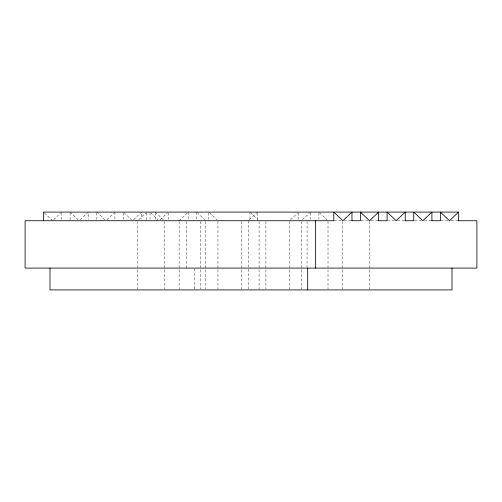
<?xml version="1.0" encoding="UTF-8"?>
<svg xmlns="http://www.w3.org/2000/svg" width="502" height="502" viewBox="0 0 502 502"><rect width="100%" height="100%" fill="white"/><g stroke="black" fill="none" stroke-linecap="round" stroke-linejoin="round"><path stroke-width="0.38" stroke-dasharray="2.51 1.88" d="M53.601 219.719L61.087 212.597M80.251 219.719L88.27 212.089L88.27 219.299M106.901 219.719L114.387 212.597M133.551 219.719L141.57 212.089L141.57 219.299M138.765 219.719L146.251 212.597M160.194 219.719L167.681 212.597M179.126 220.742L187.685 212.597M249.425 219.719L257.451 212.089M290.564 219.719L298.056 212.597M302.436 219.719L310.456 212.089M334.125 220.742L341.649 220.742M344.134 220.742L351.049 220.742M361.076 220.742L369.441 220.742M371.129 220.742L377.987 220.742M387.544 220.742L395.08 220.742M397.515 220.742L404.48 220.742M414.508 220.742L421.335 220.742M424.466 220.742L431.168 220.742M440.9 220.742L448.386 220.742M451.072 220.742L457.774 220.742M319.454 212.597L326.94 219.719M250.517 212.597L258.003 219.719M209.372 212.597L216.858 219.719M197.217 212.597L204.703 219.719M155.25 212.089L163.275 219.719M150.569 212.597L158.055 219.719M123.919 212.597L131.411 219.719M96.735 212.089L104.761 219.719M70.092 212.089L78.111 219.719M44.509 213.105L52.534 220.742M369.441 221.514L369.441 289.133M342.797 221.514L342.797 289.133M328.013 221.514L328.013 289.133M318.921 212.81L318.921 219.299M310.456 212.81L310.456 219.299M307.055 221.514L307.055 267.371M301.363 221.514L301.363 289.133M298.59 212.81L298.59 219.299M289.497 221.514L289.497 289.133M265.916 221.514L265.916 289.133M259.07 221.514L259.07 289.133M257.451 212.81L257.451 219.299M249.977 212.089L249.977 219.299M248.358 220.742L248.358 289.133M241.512 221.514L241.512 289.133M217.931 221.514L217.931 289.133M208.838 212.81L208.838 219.299M205.776 221.514L205.776 289.133M200.373 221.514L200.373 289.133M196.684 212.089L196.684 219.299M194.299 268.865L194.299 289.133M188.219 212.089L188.219 219.299M186.562 221.514L186.562 268.087M179.126 221.514L179.126 289.133M168.22 212.81L168.22 219.299M164.342 221.514L164.342 289.133M155.25 212.81L155.25 219.299M150.035 212.81L150.035 219.299M146.785 212.81L146.785 220.742M137.692 221.514L137.692 289.133M123.385 212.81L123.385 219.299M114.92 212.089L114.92 219.299M96.735 212.81L96.735 219.299M70.092 212.81L70.092 220.742M61.627 212.81L61.627 219.299"/><path stroke-width="0.75" d="M458.558 220.742L458.558 212.089L449.466 220.742L440.373 212.089L440.373 220.742L431.827 220.742M458.558 212.089L43.442 212.089L43.442 220.742M351.814 220.742L360.43 220.742L360.43 212.089L369.522 220.742L378.615 212.089L378.615 220.742M378.533 220.742L387.08 220.742L387.08 212.089L396.172 220.742L405.265 212.089L405.265 220.742M405.108 220.742L413.73 220.742L413.73 212.089L422.822 220.742L431.908 212.089L431.908 220.742M458.119 220.742L476.9 220.742L476.9 268.087L25.1 268.087L25.1 220.742L333.78 220.742L333.78 212.089L342.872 220.742L351.965 212.089L351.965 220.742M452.013 268.087L452.013 289.911L49.987 289.911L49.987 268.087M315.438 220.742L315.438 268.087M307.701 268.087L307.701 289.911"/></g></svg>
